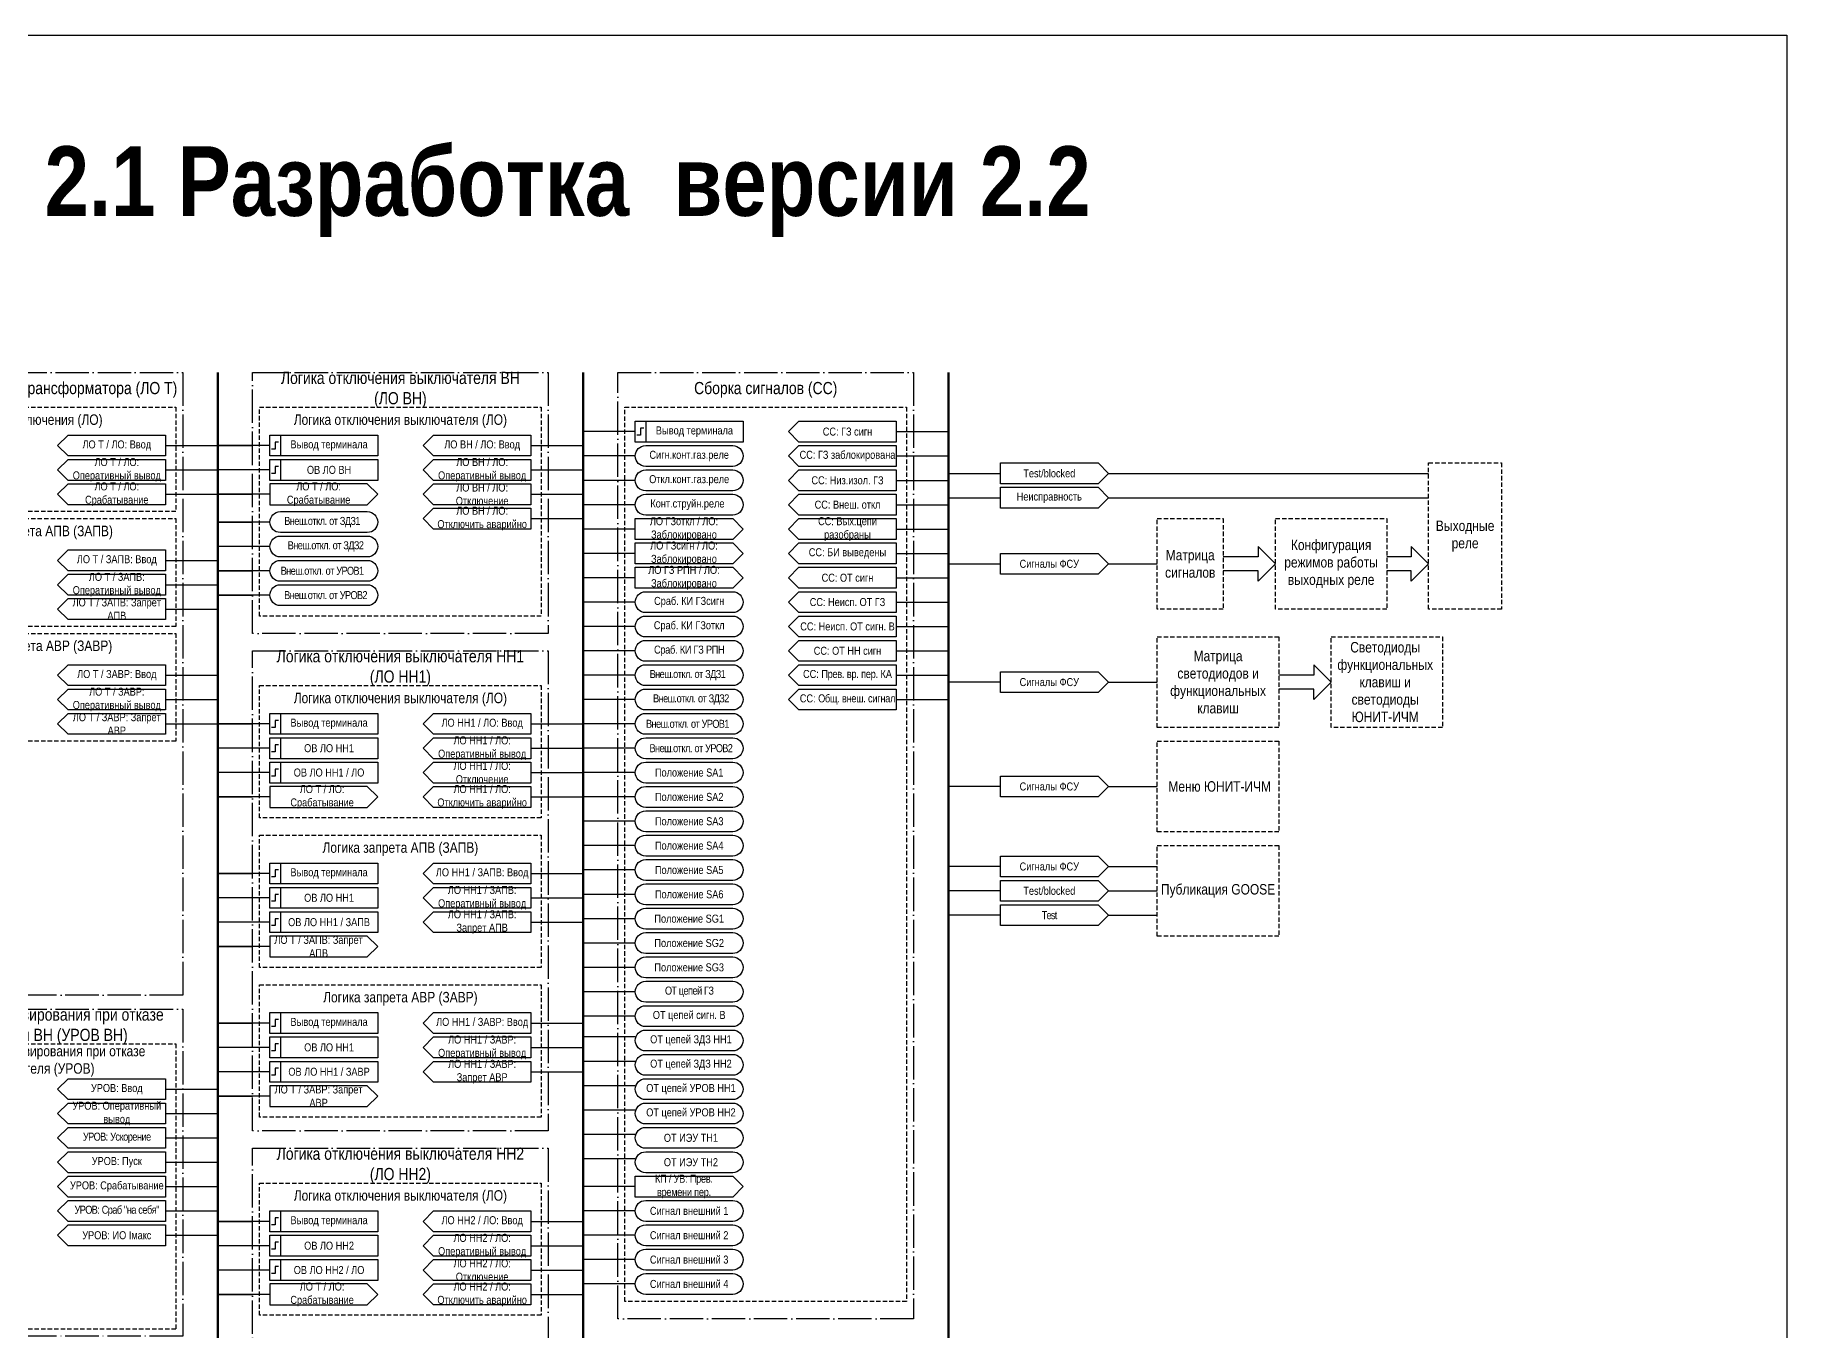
# Model space of a CAD drawing. Header units: millimetres. Extents: x -2016 to 1983, y 0 to 841.
# Drawn here: x -1504 to -1000, y 468 to 841 of the extents above; entities that cross this region are included whole.
import ezdxf

# ---------------------------------------------------------------- set-up
doc = ezdxf.new("R2010")
doc.units = ezdxf.units.MM
doc.linetypes.add('ACAD_ISO04W100', pattern=[30, 24, -3, 0, -3])
doc.linetypes.add('штриховая2', pattern=[0.375, 0.25, -0.125])
doc.layers.add('TEXT', color=7, linetype='Continuous', lineweight=25)
doc.layers.add('Основная', color=7, linetype='Continuous')
doc.styles.add('2.3_GOST_RD', font='ARIALN.TTF', dxfattribs={"height": 2.3})
doc.styles.add('2.5_Gost_RD', font='ARIALN.TTF', dxfattribs={"height": 2.5})
doc.styles.add('3.5_Gost_RD', font='ARIALN.TTF', dxfattribs={"height": 3.5})

msp = doc.modelspace()

# ---------------------------------------------------------------- linework, layer by layer
at = {"lineweight": 100, "ltscale": 100}
for p, q in [((-1451, 744), (-1451, 100)), ((-1346, 744), (-1346, 100)), ((-1241, 744), (-1241, 100))]:
    msp.add_line(p, q, dxfattribs=at)
at = {"ltscale": 100}
for p, q in [((-1331, 727), (-1346, 727)), ((-1256, 727), (-1241, 727)), ((-1466, 723), (-1451, 723)), ((-1436, 723), (-1451, 723)), ((-1451, 723), (-1441, 723)), ((-1361, 723), (-1346, 723)), ((-1466, 716), (-1451, 716)), ((-1436, 716), (-1451, 716)), ((-1361, 716), (-1346, 716)), ((-1331, 720), (-1346, 720)), ((-1256, 720), (-1241, 720)), ((-1241, 715), (-1226, 715)), ((-1331, 713), (-1346, 713)), ((-1256, 713), (-1241, 713)), ((-1466, 709), (-1451, 709)), ((-1436, 709), (-1451, 709)), ((-1451, 709), (-1441, 709)), ((-1361, 709), (-1346, 709)), ((-1331, 706), (-1346, 706)), ((-1256, 706), (-1241, 706)), ((-1241, 708), (-1226, 708)), ((-1436, 701), (-1451, 701)), ((-1451, 701), (-1441, 701)), ((-1361, 702), (-1346, 702)), ((-1331, 699), (-1346, 699)), ((-1256, 699), (-1241, 699)), ((-1466, 690), (-1451, 690)), ((-1436, 694), (-1451, 694)), ((-1331, 692), (-1346, 692)), ((-1256, 692), (-1241, 692)), ((-1436, 687), (-1451, 687)), ((-1451, 687), (-1441, 687)), ((-1331, 685), (-1346, 685)), ((-1256, 685), (-1241, 685)), ((-1241, 689), (-1226, 689)), ((-1466, 683), (-1451, 683)), ((-1436, 680), (-1451, 680)), ((-1451, 680), (-1441, 680)), ((-1494, 679), (-1497, 676)), ((-1497, 676), (-1494, 673)), ((-1466, 676), (-1451, 676)), ((-1331, 678), (-1346, 678)), ((-1256, 678), (-1241, 678)), ((-1331, 671), (-1346, 671)), ((-1256, 671), (-1241, 671)), ((-1331, 664), (-1346, 664)), ((-1256, 664), (-1241, 664)), ((-1466, 657), (-1451, 657)), ((-1331, 657), (-1346, 657)), ((-1256, 657), (-1241, 657)), ((-1466, 650), (-1451, 650)), ((-1331, 650), (-1346, 650)), ((-1256, 650), (-1241, 650)), ((-1494, 646), (-1497, 643)), ((-1497, 643), (-1494, 640)), ((-1466, 643), (-1451, 643)), ((-1436, 643), (-1451, 643)), ((-1451, 643), (-1441, 643)), ((-1361, 643), (-1346, 643)), ((-1331, 643), (-1346, 643)), ((-1436, 636), (-1451, 636)), ((-1361, 636), (-1346, 636)), ((-1331, 636), (-1346, 636)), ((-1436, 629), (-1451, 629)), ((-1361, 629), (-1346, 629)), ((-1331, 629), (-1346, 629)), ((-1436, 622), (-1451, 622)), ((-1451, 622), (-1441, 622)), ((-1361, 622), (-1346, 622)), ((-1331, 622), (-1346, 622)), ((-1331, 615), (-1346, 615)), ((-1331, 608), (-1346, 608)), ((-1436, 600), (-1451, 600)), ((-1451, 600), (-1441, 600)), ((-1361, 600), (-1346, 600)), ((-1331, 601), (-1346, 601)), ((-1436, 593), (-1451, 593)), ((-1361, 593), (-1346, 593)), ((-1331, 594), (-1346, 594)), ((-1436, 586), (-1451, 586)), ((-1361, 586), (-1346, 586)), ((-1331, 587), (-1346, 587)), ((-1331, 580), (-1346, 580)), ((-1436, 579), (-1451, 579)), ((-1451, 579), (-1441, 579)), ((-1331, 573), (-1346, 573)), ((-1331, 566), (-1346, 566)), ((-1331, 559), (-1346, 559)), ((-1436, 557), (-1451, 557)), ((-1451, 557), (-1441, 557)), ((-1361, 557), (-1346, 557)), ((-1436, 550), (-1451, 550)), ((-1361, 550), (-1346, 550)), ((-1331, 553), (-1346, 553)), ((-1331, 546), (-1346, 546)), ((-1436, 543), (-1451, 543)), ((-1361, 543), (-1346, 543)), ((-1331, 539), (-1346, 539)), ((-1466, 538), (-1451, 538)), ((-1436, 536), (-1451, 536)), ((-1451, 536), (-1441, 536)), ((-1466, 531), (-1451, 531)), ((-1331, 532), (-1346, 532)), ((-1466, 524), (-1451, 524)), ((-1331, 525), (-1346, 525)), ((-1466, 517), (-1451, 517)), ((-1331, 518), (-1346, 518)), ((-1466, 510), (-1451, 510)), ((-1331, 510), (-1346, 510)), ((-1466, 503), (-1451, 503)), ((-1436, 500), (-1451, 500)), ((-1451, 500), (-1441, 500)), ((-1361, 500), (-1346, 500)), ((-1331, 503), (-1346, 503)), ((-1466, 496), (-1451, 496)), ((-1331, 496), (-1346, 496)), ((-1436, 493), (-1451, 493)), ((-1361, 493), (-1346, 493)), ((-1331, 489), (-1346, 489)), ((-1436, 486), (-1451, 486)), ((-1361, 486), (-1346, 486)), ((-1436, 479), (-1451, 479)), ((-1451, 479), (-1441, 479)), ((-1361, 479), (-1346, 479)), ((-1331, 482), (-1346, 482))]:
    msp.add_line(p, q, dxfattribs=at)
at = {"color": 3, "ltscale": 100}
msp.add_lwpolyline([(-2016, 841), (-1000, 841), (-1000, 0), (-2016, 0)], close=True, dxfattribs=at)
at = {"color": 251, "linetype": 'ACAD_ISO04W100', "lineweight": 30, "ltscale": 0.4, "true_color": 0x58595b}
for points in [[(-1546, 744), (-1461, 744), (-1461, 565), (-1546, 565)], [(-1441, 744), (-1356, 744), (-1356, 669), (-1441, 669)], [(-1336, 744), (-1251, 744), (-1251, 472), (-1336, 472)], [(-1441, 664), (-1356, 664), (-1356, 526), (-1441, 526)], [(-1546, 561), (-1461, 561), (-1461, 467), (-1546, 467)], [(-1441, 521), (-1356, 521), (-1356, 383), (-1441, 383)]]:
    msp.add_lwpolyline(points, close=True, dxfattribs=at)
at = {"linetype": 'штриховая2', "ltscale": 5}
for points in [[(-1544, 734), (-1463, 734), (-1463, 704), (-1544, 704)], [(-1439, 734), (-1358, 734), (-1358, 674), (-1439, 674)], [(-1334, 734), (-1253, 734), (-1253, 477), (-1334, 477)], [(-1103, 718), (-1082, 718), (-1082, 676), (-1103, 676)], [(-1544, 702), (-1463, 702), (-1463, 671), (-1544, 671)], [(-1181, 702), (-1162, 702), (-1162, 676), (-1181, 676)], [(-1147, 702), (-1115, 702), (-1115, 676), (-1147, 676)], [(-1544, 669), (-1463, 669), (-1463, 638), (-1544, 638)], [(-1181, 668), (-1146, 668), (-1146, 642), (-1181, 642)], [(-1131, 668), (-1099, 668), (-1099, 642), (-1131, 642)], [(-1439, 654), (-1358, 654), (-1358, 616), (-1439, 616)], [(-1181, 638), (-1146, 638), (-1146, 612), (-1181, 612)], [(-1439, 611), (-1358, 611), (-1358, 573), (-1439, 573)], [(-1181, 608), (-1146, 608), (-1146, 582), (-1181, 582)], [(-1439, 568), (-1358, 568), (-1358, 530), (-1439, 530)], [(-1544, 551), (-1463, 551), (-1463, 469), (-1544, 469)], [(-1439, 511), (-1358, 511), (-1358, 473), (-1439, 473)]]:
    msp.add_lwpolyline(points, close=True, dxfattribs=at)
at = {"ltscale": 100}
for points in [[(-1497, 723), (-1494, 726), (-1466, 726), (-1466, 720), (-1494, 720), (-1497, 723)], [(-1392, 723), (-1389, 726), (-1361, 726), (-1361, 720), (-1389, 720), (-1392, 723)], [(-1287, 727), (-1284, 730), (-1256, 730), (-1256, 724), (-1284, 724), (-1287, 727)], [(-1287, 720), (-1284, 723), (-1256, 723), (-1256, 717), (-1284, 717), (-1287, 720)], [(-1497, 716), (-1494, 719), (-1466, 719), (-1466, 713), (-1494, 713), (-1497, 716)], [(-1392, 716), (-1389, 719), (-1361, 719), (-1361, 713), (-1389, 713), (-1392, 716)], [(-1287, 713), (-1284, 716), (-1256, 716), (-1256, 710), (-1284, 710), (-1287, 713)], [(-1226, 718), (-1198, 718), (-1195, 715), (-1198, 712), (-1226, 712), (-1226, 718)], [(-1195, 715), (-1103, 715)], [(-1405, 709), (-1408, 712), (-1436, 712), (-1436, 706), (-1408, 706), (-1405, 709)], [(-1226, 711), (-1198, 711), (-1195, 708), (-1198, 705), (-1226, 705), (-1226, 711)], [(-1287, 706), (-1284, 709), (-1256, 709), (-1256, 703), (-1284, 703), (-1287, 706)], [(-1195, 708), (-1103, 708)], [(-1331, 702), (-1303, 702), (-1300, 699), (-1303, 696), (-1331, 696), (-1331, 702)], [(-1287, 699), (-1284, 702), (-1256, 702), (-1256, 696), (-1284, 696), (-1287, 699)], [(-1331, 695), (-1303, 695), (-1300, 692), (-1303, 689), (-1331, 689), (-1331, 695)], [(-1287, 692), (-1284, 695), (-1256, 695), (-1256, 689), (-1284, 689), (-1287, 692)], [(-1497, 690), (-1494, 693), (-1466, 693), (-1466, 687), (-1494, 687), (-1497, 690)], [(-1147, 689), (-1152, 694), (-1152, 691), (-1162, 691)], [(-1103, 689), (-1108, 694), (-1108, 691), (-1115, 691)], [(-1497, 683), (-1494, 686), (-1466, 686), (-1466, 680), (-1494, 680), (-1497, 683)], [(-1331, 688), (-1303, 688), (-1300, 685), (-1303, 682), (-1331, 682), (-1331, 688)], [(-1287, 685), (-1284, 688), (-1256, 688), (-1256, 682), (-1284, 682), (-1287, 685)], [(-1195, 689), (-1181, 689)], [(-1147, 689), (-1152, 684), (-1152, 687), (-1162, 687)], [(-1103, 689), (-1108, 684), (-1108, 687), (-1115, 687)], [(-1287, 678), (-1284, 681), (-1256, 681), (-1256, 675), (-1284, 675), (-1287, 678)], [(-1497, 676), (-1494, 679), (-1466, 679), (-1466, 673), (-1494, 673), (-1497, 676)], [(-1287, 671), (-1284, 674), (-1256, 674), (-1256, 668), (-1284, 668), (-1287, 671)], [(-1287, 664), (-1284, 667), (-1256, 667), (-1256, 661), (-1284, 661), (-1287, 664)], [(-1497, 657), (-1494, 660), (-1466, 660), (-1466, 654), (-1494, 654), (-1497, 657)], [(-1287, 657), (-1284, 660), (-1256, 660), (-1256, 654), (-1284, 654), (-1287, 657)], [(-1131, 655), (-1136, 660), (-1136, 657), (-1146, 657)], [(-1226, 655), (-1241, 655)], [(-1195, 655), (-1181, 655)], [(-1131, 655), (-1136, 650), (-1136, 653), (-1146, 653)], [(-1497, 650), (-1494, 653), (-1466, 653), (-1466, 647), (-1494, 647), (-1497, 650)], [(-1287, 650), (-1284, 653), (-1256, 653), (-1256, 647), (-1284, 647), (-1287, 650)], [(-1497, 643), (-1494, 646), (-1466, 646), (-1466, 640), (-1494, 640), (-1497, 643)], [(-1392, 643), (-1389, 646), (-1361, 646), (-1361, 640), (-1389, 640), (-1392, 643)], [(-1392, 636), (-1389, 639), (-1361, 639), (-1361, 633), (-1389, 633), (-1392, 636)], [(-1405, 622), (-1408, 625), (-1436, 625), (-1436, 619), (-1408, 619), (-1405, 622)], [(-1226, 625), (-1241, 625)], [(-1195, 625), (-1181, 625)], [(-1392, 600), (-1389, 603), (-1361, 603), (-1361, 597), (-1389, 597), (-1392, 600)], [(-1226, 602), (-1241, 602)], [(-1195, 602), (-1181, 602)], [(-1392, 593), (-1389, 596), (-1361, 596), (-1361, 590), (-1389, 590), (-1392, 593)], [(-1226, 595), (-1241, 595)], [(-1226, 598), (-1198, 598), (-1195, 595), (-1198, 592), (-1226, 592), (-1226, 598)], [(-1195, 595), (-1181, 595)], [(-1226, 591), (-1198, 591), (-1195, 588), (-1198, 585), (-1226, 585), (-1226, 591)], [(-1226, 588), (-1241, 588)], [(-1195, 588), (-1181, 588)], [(-1405, 579), (-1408, 582), (-1436, 582), (-1436, 576), (-1408, 576), (-1405, 579)], [(-1392, 557), (-1389, 560), (-1361, 560), (-1361, 554), (-1389, 554), (-1392, 557)], [(-1392, 550), (-1389, 553), (-1361, 553), (-1361, 547), (-1389, 547), (-1392, 550)], [(-1405, 536), (-1408, 539), (-1436, 539), (-1436, 533), (-1408, 533), (-1405, 536)], [(-1331, 513), (-1303, 513), (-1300, 510), (-1303, 507), (-1331, 507), (-1331, 513)], [(-1392, 500), (-1389, 503), (-1361, 503), (-1361, 497), (-1389, 497), (-1392, 500)], [(-1392, 493), (-1389, 496), (-1361, 496), (-1361, 490), (-1389, 490), (-1392, 493)], [(-1405, 479), (-1408, 482), (-1436, 482), (-1436, 476), (-1408, 476), (-1405, 479)]]:
    msp.add_lwpolyline(points, dxfattribs=at)
for points in [[(-1436, 726), (-1433, 726), (-1433, 720), (-1436, 720)], [(-1436, 726), (-1405, 726), (-1405, 720), (-1436, 720)], [(-1331, 730), (-1328, 730), (-1328, 724), (-1331, 724)], [(-1331, 730), (-1300, 730), (-1300, 724), (-1331, 724)], [(-1436, 719), (-1433, 719), (-1433, 713), (-1436, 713)], [(-1436, 719), (-1405, 719), (-1405, 713), (-1436, 713)], [(-1198, 686), (-1226, 686), (-1226, 692), (-1198, 692), (-1195, 689)], [(-1198, 652), (-1226, 652), (-1226, 658), (-1198, 658), (-1195, 655)], [(-1436, 646), (-1433, 646), (-1433, 640), (-1436, 640)], [(-1436, 646), (-1405, 646), (-1405, 640), (-1436, 640)], [(-1436, 639), (-1433, 639), (-1433, 633), (-1436, 633)], [(-1436, 639), (-1405, 639), (-1405, 633), (-1436, 633)], [(-1436, 632), (-1433, 632), (-1433, 626), (-1436, 626)], [(-1436, 632), (-1405, 632), (-1405, 626), (-1436, 626)], [(-1198, 622), (-1226, 622), (-1226, 628), (-1198, 628), (-1195, 625)], [(-1198, 599), (-1226, 599), (-1226, 605), (-1198, 605), (-1195, 602)], [(-1436, 603), (-1433, 603), (-1433, 597), (-1436, 597)], [(-1436, 603), (-1405, 603), (-1405, 597), (-1436, 597)], [(-1436, 596), (-1433, 596), (-1433, 590), (-1436, 590)], [(-1436, 596), (-1405, 596), (-1405, 590), (-1436, 590)], [(-1436, 589), (-1433, 589), (-1433, 583), (-1436, 583)], [(-1436, 589), (-1405, 589), (-1405, 583), (-1436, 583)], [(-1436, 560), (-1433, 560), (-1433, 554), (-1436, 554)], [(-1436, 560), (-1405, 560), (-1405, 554), (-1436, 554)], [(-1436, 553), (-1433, 553), (-1433, 547), (-1436, 547)], [(-1436, 553), (-1405, 553), (-1405, 547), (-1436, 547)], [(-1436, 546), (-1433, 546), (-1433, 540), (-1436, 540)], [(-1436, 546), (-1405, 546), (-1405, 540), (-1436, 540)], [(-1494, 541), (-1466, 541), (-1466, 535), (-1494, 535), (-1497, 538)], [(-1494, 534), (-1466, 534), (-1466, 528), (-1494, 528), (-1497, 531)], [(-1494, 527), (-1466, 527), (-1466, 521), (-1494, 521), (-1497, 524)], [(-1494, 520), (-1466, 520), (-1466, 514), (-1494, 514), (-1497, 517)], [(-1494, 513), (-1466, 513), (-1466, 507), (-1494, 507), (-1497, 510)], [(-1494, 506), (-1466, 506), (-1466, 500), (-1494, 500), (-1497, 503)], [(-1494, 499), (-1466, 499), (-1466, 493), (-1494, 493), (-1497, 496)], [(-1436, 503), (-1433, 503), (-1433, 497), (-1436, 497)], [(-1436, 503), (-1405, 503), (-1405, 497), (-1436, 497)], [(-1436, 496), (-1433, 496), (-1433, 490), (-1436, 490)], [(-1436, 496), (-1405, 496), (-1405, 490), (-1436, 490)], [(-1436, 489), (-1433, 489), (-1433, 483), (-1436, 483)], [(-1436, 489), (-1405, 489), (-1405, 483), (-1436, 483)]]:
    msp.add_lwpolyline(points, close=True, dxfattribs=at)
at = {"lineweight": 30, "ltscale": 100}
for points in [[(-1328.5, 728), (-1329.5, 728), (-1329.5, 726), (-1330.5, 726)], [(-1433.5, 724), (-1434.5, 724), (-1434.5, 722), (-1435.5, 722)], [(-1433.5, 717), (-1434.5, 717), (-1434.5, 715), (-1435.5, 715)], [(-1433.5, 644), (-1434.5, 644), (-1434.5, 642), (-1435.5, 642)], [(-1433.5, 637), (-1434.5, 637), (-1434.5, 635), (-1435.5, 635)], [(-1433.5, 630), (-1434.5, 630), (-1434.5, 628), (-1435.5, 628)], [(-1433.5, 601), (-1434.5, 601), (-1434.5, 599), (-1435.5, 599)], [(-1433.5, 594), (-1434.5, 594), (-1434.5, 592), (-1435.5, 592)], [(-1433.5, 587), (-1434.5, 587), (-1434.5, 585), (-1435.5, 585)], [(-1433.5, 558), (-1434.5, 558), (-1434.5, 556), (-1435.5, 556)], [(-1433.5, 551), (-1434.5, 551), (-1434.5, 549), (-1435.5, 549)], [(-1433.5, 544), (-1434.5, 544), (-1434.5, 542), (-1435.5, 542)], [(-1433.5, 501), (-1434.5, 501), (-1434.5, 499), (-1435.5, 499)], [(-1433.5, 494), (-1434.5, 494), (-1434.5, 492), (-1435.5, 492)], [(-1433.5, 487), (-1434.5, 487), (-1434.5, 485), (-1435.5, 485)]]:
    msp.add_lwpolyline(points, dxfattribs=at)
at = {"ltscale": 100}
for points in [[(-1328, 717, -1), (-1328, 723), (-1303, 723, -1), (-1303, 717)], [(-1328, 710, -1), (-1328, 716), (-1303, 716, -1), (-1303, 710)], [(-1328, 703, -1), (-1328, 709), (-1303, 709, -1), (-1303, 703)], [(-1433, 698, -1), (-1433, 704), (-1408, 704, -1), (-1408, 698)], [(-1433, 691, -1), (-1433, 697), (-1408, 697, -1), (-1408, 691)], [(-1433, 684, -1), (-1433, 690), (-1408, 690, -1), (-1408, 684)], [(-1433, 677, -1), (-1433, 683), (-1408, 683, -1), (-1408, 677)], [(-1328, 675, -1), (-1328, 681), (-1303, 681, -1), (-1303, 675)], [(-1328, 668, -1), (-1328, 674), (-1303, 674, -1), (-1303, 668)], [(-1328, 661, -1), (-1328, 667), (-1303, 667, -1), (-1303, 661)], [(-1328, 654, -1), (-1328, 660), (-1303, 660, -1), (-1303, 654)], [(-1328, 647, -1), (-1328, 653), (-1303, 653, -1), (-1303, 647)], [(-1328, 640, -1), (-1328, 646), (-1303, 646, -1), (-1303, 640)], [(-1328, 633, -1), (-1328, 639), (-1303, 639, -1), (-1303, 633)], [(-1328, 626, -1), (-1328, 632), (-1303, 632, -1), (-1303, 626)], [(-1328, 619, -1), (-1328, 625), (-1303, 625, -1), (-1303, 619)], [(-1328, 612, -1), (-1328, 618), (-1303, 618, -1), (-1303, 612)], [(-1328, 605, -1), (-1328, 611), (-1303, 611, -1), (-1303, 605)], [(-1328, 598, -1), (-1328, 604), (-1303, 604, -1), (-1303, 598)], [(-1328, 591, -1), (-1328, 597), (-1303, 597, -1), (-1303, 591)], [(-1328, 584, -1), (-1328, 590), (-1303, 590, -1), (-1303, 584)], [(-1328, 577, -1), (-1328, 583), (-1303, 583, -1), (-1303, 577)], [(-1328, 570, -1), (-1328, 576), (-1303, 576, -1), (-1303, 570)], [(-1328, 563, -1), (-1328, 569), (-1303, 569, -1), (-1303, 563)], [(-1328, 556, -1), (-1328, 562), (-1303, 562, -1), (-1303, 556)], [(-1328, 549, -1), (-1328, 555), (-1303, 555, -1), (-1303, 549)], [(-1328, 542, -1), (-1328, 548), (-1303, 548, -1), (-1303, 542)], [(-1328, 535, -1), (-1328, 541), (-1303, 541, -1), (-1303, 535)], [(-1328, 528, -1), (-1328, 534), (-1303, 534, -1), (-1303, 528)], [(-1328, 521, -1), (-1328, 527), (-1303, 527, -1), (-1303, 521)], [(-1328, 514, -1), (-1328, 520), (-1303, 520, -1), (-1303, 514)], [(-1328, 500, -1), (-1328, 506), (-1303, 506, -1), (-1303, 500)], [(-1328, 493, -1), (-1328, 499), (-1303, 499, -1), (-1303, 493)], [(-1328, 486, -1), (-1328, 492), (-1303, 492, -1), (-1303, 486)], [(-1328, 479, -1), (-1328, 485), (-1303, 485, -1), (-1303, 479)]]:
    msp.add_lwpolyline(points, format="xyb", close=True, dxfattribs=at)
at = {"layer": 'Основная', "ltscale": 100}
for points in [[(-1466, 712), (-1466, 706), (-1494, 706), (-1497, 709), (-1494, 712)], [(-1361, 712), (-1361, 706), (-1389, 706), (-1392, 709), (-1389, 712)], [(-1361, 705), (-1361, 699), (-1389, 699), (-1392, 702), (-1389, 705)], [(-1361, 632), (-1361, 626), (-1389, 626), (-1392, 629), (-1389, 632)], [(-1361, 625), (-1361, 619), (-1389, 619), (-1392, 622), (-1389, 625)], [(-1361, 589), (-1361, 583), (-1389, 583), (-1392, 586), (-1389, 589)], [(-1361, 546), (-1361, 540), (-1389, 540), (-1392, 543), (-1389, 546)], [(-1361, 489), (-1361, 483), (-1389, 483), (-1392, 486), (-1389, 489)], [(-1361, 482), (-1361, 476), (-1389, 476), (-1392, 479), (-1389, 482)]]:
    msp.add_lwpolyline(points, close=True, dxfattribs=at)

# ---------------------------------------------------------------- texts
at = {"ltscale": 100, "attachment_point": 5}
for s, insert, char_height, width, style in [('{\\fArial Narrow|b1|i0|c204|p34;ФСУ ЮНИТ-М300-Т2. Версия 2.1 Разработка  версии 2.2}', (-1515, 796), 20, 1350, '2.5_Gost_RD'), ('Логика отключения (ЛО)', (-1503.5, 730), 3, 81, '3.5_Gost_RD'), ('СС: ГЗ сигн', (-1270, 727), 2.3, 28, '2.5_Gost_RD'), ('\\A1;Сигн.конт.газ.реле', (-1315.5, 720), 2.3, 31, '2.5_Gost_RD'), ('СС: ГЗ заблокирована', (-1270, 720), 2.3, 28, '2.5_Gost_RD'), ('\\A1;Откл.конт.газ.реле', (-1315.5, 713), 2.3, 31, '2.5_Gost_RD'), ('СС: Низ.изол. ГЗ', (-1270, 713), 2.3, 28, '2.5_Gost_RD'), ('\\A1;Конт.струйн.реле', (-1316, 706), 2.3, 31, '2.5_Gost_RD'), ('СС: Внеш. откл', (-1270, 706), 2.3, 28, '2.5_Gost_RD'), ('Логика запрета АПВ (ЗАПВ)', (-1503.5, 698), 3, 81, '3.5_Gost_RD'), ('{\\T0.9;Внеш.откл. от ЗДЗ1}', (-1421, 701), 2.3, 31, '2.5_Gost_RD'), ('СС: Вых.цепи разобраны', (-1270, 699), 2.3, 28, '2.5_Gost_RD'), ('{\\T0.9;Внеш.откл. от ЗДЗ2}', (-1420, 694), 2.3, 31, '2.5_Gost_RD'), ('СС: БИ выведены', (-1270, 692), 2.3, 28, '2.5_Gost_RD'), ('{\\T0.9;Внеш.откл. от УРОВ1}', (-1421, 687), 2.3, 31, '2.5_Gost_RD'), ('СС: ОТ сигн', (-1270, 685), 2.3, 28, '2.5_Gost_RD'), ('{\\T0.9;Внеш.откл. от УРОВ2}', (-1420, 680), 2.3, 31, '2.5_Gost_RD'), ('\\A1;Сраб. КИ ГЗсигн', (-1315.5, 678), 2.3, 31, '2.5_Gost_RD'), ('СС: Неисп. ОТ ГЗ', (-1270, 678), 2.3, 28, '2.5_Gost_RD'), ('\\A1;Сраб. КИ ГЗоткл', (-1315.5, 671), 2.3, 31, '2.5_Gost_RD'), ('СС: Неисп. ОТ сигн. В', (-1270, 671), 2.3, 27.7859, '2.5_Gost_RD'), ('Логика запрета АВР (ЗАВР)', (-1503.5, 665), 3, 81, '3.5_Gost_RD'), ('\\A1;{\\T0.95;Сраб. КИ ГЗ РПН}', (-1315.5, 664), 2.3, 31, '2.5_Gost_RD'), ('СС: ОТ НН сигн', (-1270, 664), 2.3, 28, '2.5_Gost_RD'), ('{\\T0.9;Внеш.откл. от ЗДЗ1}', (-1316, 657), 2.3, 31, '2.5_Gost_RD'), ('СС: {\\T0.95;Прев. вр. пер.} КА', (-1270, 657), 2.3, 28, '2.5_Gost_RD'), ('{\\T0.9;Внеш.откл. от ЗДЗ2}', (-1315, 650), 2.3, 31, '2.5_Gost_RD'), ('СС: {\\T0.95;Общ. внеш. сигнал}', (-1270, 650), 2.3, 28, '2.5_Gost_RD'), ('{\\T0.9;Внеш.откл. от УРОВ1}', (-1316, 643), 2.3, 31, '2.5_Gost_RD'), ('{\\T0.9;Внеш.откл. от УРОВ2}', (-1315, 636), 2.3, 31, '2.5_Gost_RD'), ('Положение SA1', (-1315.5, 629), 2.3, 31, '2.5_Gost_RD'), ('Положение SA2', (-1315.5, 622), 2.3, 31, '2.5_Gost_RD'), ('Положение SA3', (-1315.5, 615), 2.3, 31, '2.5_Gost_RD'), ('Положение SA4', (-1315.5, 608), 2.3, 31, '2.5_Gost_RD'), ('Положение SA5', (-1315.5, 601), 2.3, 31, '2.5_Gost_RD'), ('Положение SA6', (-1315.5, 594), 2.3, 31, '2.5_Gost_RD'), ('Положение SG1', (-1315.5, 587), 2.3, 31, '2.5_Gost_RD'), ('\\pt23;Положение SG2', (-1315.5, 580), 2.3, 31, '2.5_Gost_RD'), ('\\pt23;Положение SG3', (-1315.5, 573), 2.3, 31, '2.5_Gost_RD'), ('{\\T0.9;ОТ цепей ГЗ}', (-1315.5, 566), 2.3, 31, '2.5_Gost_RD'), ('\\pt11.5;ОТ цепей сигн. В', (-1315.5, 559), 2.3, 31, '2.5_Gost_RD'), ('ОТ цепей ЗДЗ НН1', (-1315, 552), 2.3, 31, '2.5_Gost_RD'), ('ОТ цепей ЗДЗ НН2', (-1315, 545), 2.3, 31, '2.5_Gost_RD'), ('УРОВ: Ввод', (-1480, 538), 2.3, 28, '2.5_Gost_RD'), ('ОТ цепей УРОВ НН1', (-1315, 538), 2.3, 31, '2.5_Gost_RD'), ('УРОВ: Оперативный вывод', (-1480, 531), 2.3, 28, '2.5_Gost_RD'), ('ОТ цепей УРОВ НН2', (-1315, 531), 2.3, 31, '2.5_Gost_RD'), ('{\\T0.9;УРОВ: Ускорение}', (-1480, 524), 2.3, 28, '2.5_Gost_RD'), ('ОТ ИЭУ ТН1', (-1315, 524), 2.3, 31, '2.5_Gost_RD'), ('УРОВ: Пуск', (-1480, 517), 2.3, 28, '2.5_Gost_RD'), ('ОТ ИЭУ ТН2', (-1315, 517), 2.3, 31, '2.5_Gost_RD'), ('УРОВ: Срабатывание', (-1480, 510), 2.3, 28, '2.5_Gost_RD'), ('{\\T0.9;УРОВ: Сраб "на себя"}', (-1480, 503), 2.3, 28, '2.5_Gost_RD'), ('Сигнал внешний 1', (-1315.5, 503), 2.3, 31, '2.5_Gost_RD'), ('Сигнал внешний 2', (-1315.5, 496), 2.3, 31, '2.5_Gost_RD'), ('Сигнал внешний 3', (-1315.5, 489), 2.3, 31, '2.5_Gost_RD'), ('Сигнал внешний 4', (-1315.5, 482), 2.3, 31, '2.5_Gost_RD')]:
    msp.add_mtext(s, dxfattribs=dict(at, insert=insert, char_height=char_height, width=width, style=style))
at = {"color": 1, "ltscale": 100, "insert": (-1503.5, 739), "char_height": 3.5, "width": 85, "attachment_point": 5, "style": '3.5_Gost_RD'}
msp.add_mtext('{\\C30;\\c1938679;Логика отключения трансформатора (ЛО Т)}', dxfattribs=at)
at = {"color": 30, "ltscale": 100, "true_color": 0xef8637, "attachment_point": 5, "style": '3.5_Gost_RD'}
for s, insert, char_height, width in [('Логика отключения выключателя ВН (ЛО ВН)', (-1398.5, 739), 3.5, 76.6201), ('Сборка сигналов (СС)', (-1293.5, 739), 3.5, 85), ('Логика отключения выключателя (ЛО)', (-1398.5, 730), 3, 81), ('Логика отключения выключателя НН1 (ЛО НН1)', (-1398.5, 659), 3.5, 76.6201), ('Логика отключения выключателя (ЛО)', (-1398.5, 650), 3, 81), ('Логика запрета АПВ (ЗАПВ)', (-1398.5, 607), 3, 81), ('Логика запрета АВР (ЗАВР)', (-1398.5, 564), 3, 81), ('Устройство резервирования при отказе выключателя ВН (УРОВ ВН)', (-1503.5, 556), 3.5, 85), ('Устройство резервирования при отказе выключателя (УРОВ)', (-1503.5, 546), 3, 81), ('Логика отключения выключателя НН2 (ЛО НН2)', (-1398.5, 516), 3.5, 76.6201), ('Логика отключения выключателя (ЛО)', (-1398.5, 507), 3, 81)]:
    msp.add_mtext(s, dxfattribs=dict(at, insert=insert, char_height=char_height, width=width))
at = {"color": 0, "ltscale": 100, "char_height": 2.3, "width": 28, "attachment_point": 5, "style": '2.5_Gost_RD'}
for insert in [(-1419, 723), (-1419, 643), (-1419, 600), (-1419, 557), (-1419, 500)]:
    msp.add_mtext('{\\C256;Вывод терминала}', dxfattribs=dict(at, insert=insert))
at = {"layer": 'TEXT', "ltscale": 100, "attachment_point": 5}
for s, insert, char_height, width, style in [('Вывод терминала', (-1314, 727), 2.3, 28, '2.5_Gost_RD'), ('ЛО Т / ЛО: Ввод', (-1480, 723), 2.3, 28, '2.5_Gost_RD'), ('ЛО ВН / ЛО: Ввод', (-1375, 723), 2.3, 28, '2.5_Gost_RD'), ('ЛО Т / ЛО: Оперативный вывод', (-1480, 716), 2.3, 28, '2.5_Gost_RD'), ('ЛО ВН / ЛО: Оперативный вывод', (-1375, 716), 2.3, 28, '2.5_Gost_RD'), ('ЛО Т / ЛО: Срабатывание', (-1480, 709), 2.3, 28, '2.5_Gost_RD'), ('ЛО ВН / ЛО: Отключение', (-1375, 709), 2.3, 28, '2.5_Gost_RD'), ('ЛО ВН / ЛО: Отключить аварийно', (-1375, 702), 2.3, 27.7818, '2.5_Gost_RD'), ('ЛО ГЗоткл / ЛО:\\PЗаблокировано', (-1317, 699), 2.3, 28, '2.5_Gost_RD'), ('Выходные реле', (-1092.5, 697), 3, 21, '2.5_Gost_RD'), ('ЛО ГЗсигн / ЛО:\\PЗаблокировано', (-1317, 692), 2.3, 28, '2.5_Gost_RD'), ('Конфигурация режимов работы выходных реле', (-1131, 689), 3, 32, '2.5_Gost_RD'), ('ЛО Т / ЗАПВ: Ввод', (-1480, 690), 2.3, 28, '2.5_Gost_RD'), ('Сигналы ФСУ', (-1212, 689), 2.3, 28, '2.3_GOST_RD'), ('Матрица сигналов', (-1171.5, 689), 3, 19, '2.5_Gost_RD'), ('ЛО Т / ЗАПВ: Оперативный вывод', (-1480, 683), 2.3, 28, '2.5_Gost_RD'), ('ЛО ГЗ РПН / ЛО: Заблокировано', (-1317, 685), 2.3, 28, '2.5_Gost_RD'), ('ЛО Т / ЗАПВ: Запрет АПВ', (-1480, 676), 2.3, 28, '2.5_Gost_RD'), ('Светодиоды функциональных клавиш и светодиоды ЮНИТ-ИЧМ', (-1115.46, 655), 3, 31.0888, '2.5_Gost_RD'), ('Матрица светодиодов и функциональных клавиш', (-1163.5, 655), 3, 32.1489, '2.5_Gost_RD'), ('ЛО Т / ЗАВР: Ввод', (-1480, 657), 2.3, 28, '2.5_Gost_RD'), ('Сигналы ФСУ', (-1212, 655), 2.3, 28, '2.3_GOST_RD'), ('ЛО Т / ЗАВР: Оперативный вывод', (-1480, 650), 2.3, 28, '2.5_Gost_RD'), ('ЛО Т / ЗАВР: Запрет АВР', (-1480, 643), 2.3, 28, '2.5_Gost_RD'), ('ЛО НН1 / ЛО: Ввод', (-1375, 643), 2.3, 28, '2.5_Gost_RD'), ('ЛО НН1 / ЛО: Оперативный вывод', (-1375, 636), 2.3, 28, '2.5_Gost_RD'), ('ЛО НН1 / ЛО: Отключение ', (-1375, 629), 2.3, 28, '2.5_Gost_RD'), ('ЛО НН1 / ЛО: Отключить аварийно', (-1375, 622), 2.3, 28.0617, '2.5_Gost_RD'), ('Сигналы ФСУ', (-1212, 625), 2.3, 28, '2.3_GOST_RD'), (' Меню ЮНИТ-ИЧМ', (-1163.5, 625), 3, 35, '2.5_Gost_RD'), ('ЛО НН1 / ЗАПВ: Ввод', (-1375, 600), 2.3, 28, '2.5_Gost_RD'), ('Сигналы ФСУ', (-1212, 602), 2.3, 28, '2.3_GOST_RD'), ('ЛО НН1 / ЗАПВ: Оперативный вывод', (-1375, 593), 2.3, 28, '2.5_Gost_RD'), ('{\\C256;Test/blocked}', (-1212, 595), 2.3, 28, '2.3_GOST_RD'), ('Публикация GOOSE ', (-1163.5, 595), 3, 35, '2.5_Gost_RD'), ('ЛО НН1 / ЗАПВ: Запрет АПВ', (-1375, 586), 2.3, 28, '2.5_Gost_RD'), ('ЛО Т / ЗАПВ: Запрет АПВ', (-1422, 579), 2.3, 28, '2.5_Gost_RD'), ('ЛО НН1 / ЗАВР: Ввод', (-1375, 557), 2.3, 28, '2.5_Gost_RD'), ('ЛО НН1 / ЗАВР: Оперативный вывод', (-1375, 550), 2.3, 28, '2.5_Gost_RD'), ('ЛО НН1 / ЗАВР: Запрет АВР', (-1375, 543), 2.3, 28, '2.5_Gost_RD'), ('ЛО Т / ЗАВР: Запрет АВР', (-1422, 536), 2.3, 28, '2.5_Gost_RD'), ('ЛО НН2 / ЛО: Ввод', (-1375, 500), 2.3, 28, '2.5_Gost_RD'), ('УРОВ: ИО Iмакс', (-1480, 496), 2.3, 28, '2.5_Gost_RD'), ('ЛО НН2 / ЛО: Оперативный вывод', (-1375, 493), 2.3, 28, '2.5_Gost_RD'), ('ЛО НН2 / ЛО: Отключение ', (-1375, 486), 2.3, 28, '2.5_Gost_RD'), ('ЛО НН2 / ЛО: Отключить аварийно', (-1375, 479), 2.3, 28.0617, '2.5_Gost_RD')]:
    msp.add_mtext(s, dxfattribs=dict(at, insert=insert, char_height=char_height, width=width, style=style))
at = {"layer": 'TEXT', "color": 0, "ltscale": 100, "char_height": 2.3, "attachment_point": 5}
for s, insert, width, style in [('{\\C256;ОВ ЛО ВН}', (-1419, 716), 28, '2.5_Gost_RD'), ('{\\C256;Test/blocked}', (-1212, 715), 28, '2.3_GOST_RD'), ('{\\C256;Неисправность}', (-1212, 708), 28, '2.3_GOST_RD'), ('{\\C256;ОВ ЛО НН1}', (-1419, 636), 28, '2.5_Gost_RD'), ('{\\C256;ОВ ЛО НН1}', (-1419, 593), 28, '2.5_Gost_RD'), ('{\\T0.85;\\C256;Test}', (-1212, 588), 28, '2.3_GOST_RD'), ('{\\C256;ОВ ЛО НН1}', (-1419, 550), 28, '2.5_Gost_RD'), ('{\\T0.95;\\C256;КП / УВ: Прев. времени пер.}', (-1317, 510), 25.5124, '2.5_Gost_RD'), ('{\\C256;ОВ ЛО НН2}', (-1419, 493), 28, '2.5_Gost_RD')]:
    msp.add_mtext(s, dxfattribs=dict(at, insert=insert, width=width, style=style))
at = {"layer": 'Основная', "color": 0, "ltscale": 100, "char_height": 2.3, "width": 28, "attachment_point": 5, "style": '2.5_Gost_RD'}
for s, insert in [('{\\C256;ЛО Т / ЛО: Срабатывание}', (-1422, 709)), ('{\\C256;ОВ ЛО НН1 / ЛО}', (-1419, 629)), ('{\\C256;ЛО Т / ЛО: Срабатывание}', (-1421, 622)), ('{\\C256;ОВ ЛО НН1 / ЗАПВ}', (-1419, 586)), ('{\\C256;ОВ ЛО НН1 / ЗАВР}', (-1419, 543)), ('{\\C256;ОВ ЛО НН2 / ЛО}', (-1419, 486)), ('{\\C256;ЛО Т / ЛО: Срабатывание}', (-1421, 479))]:
    msp.add_mtext(s, dxfattribs=dict(at, insert=insert))

doc.saveas('drawing.dxf')
